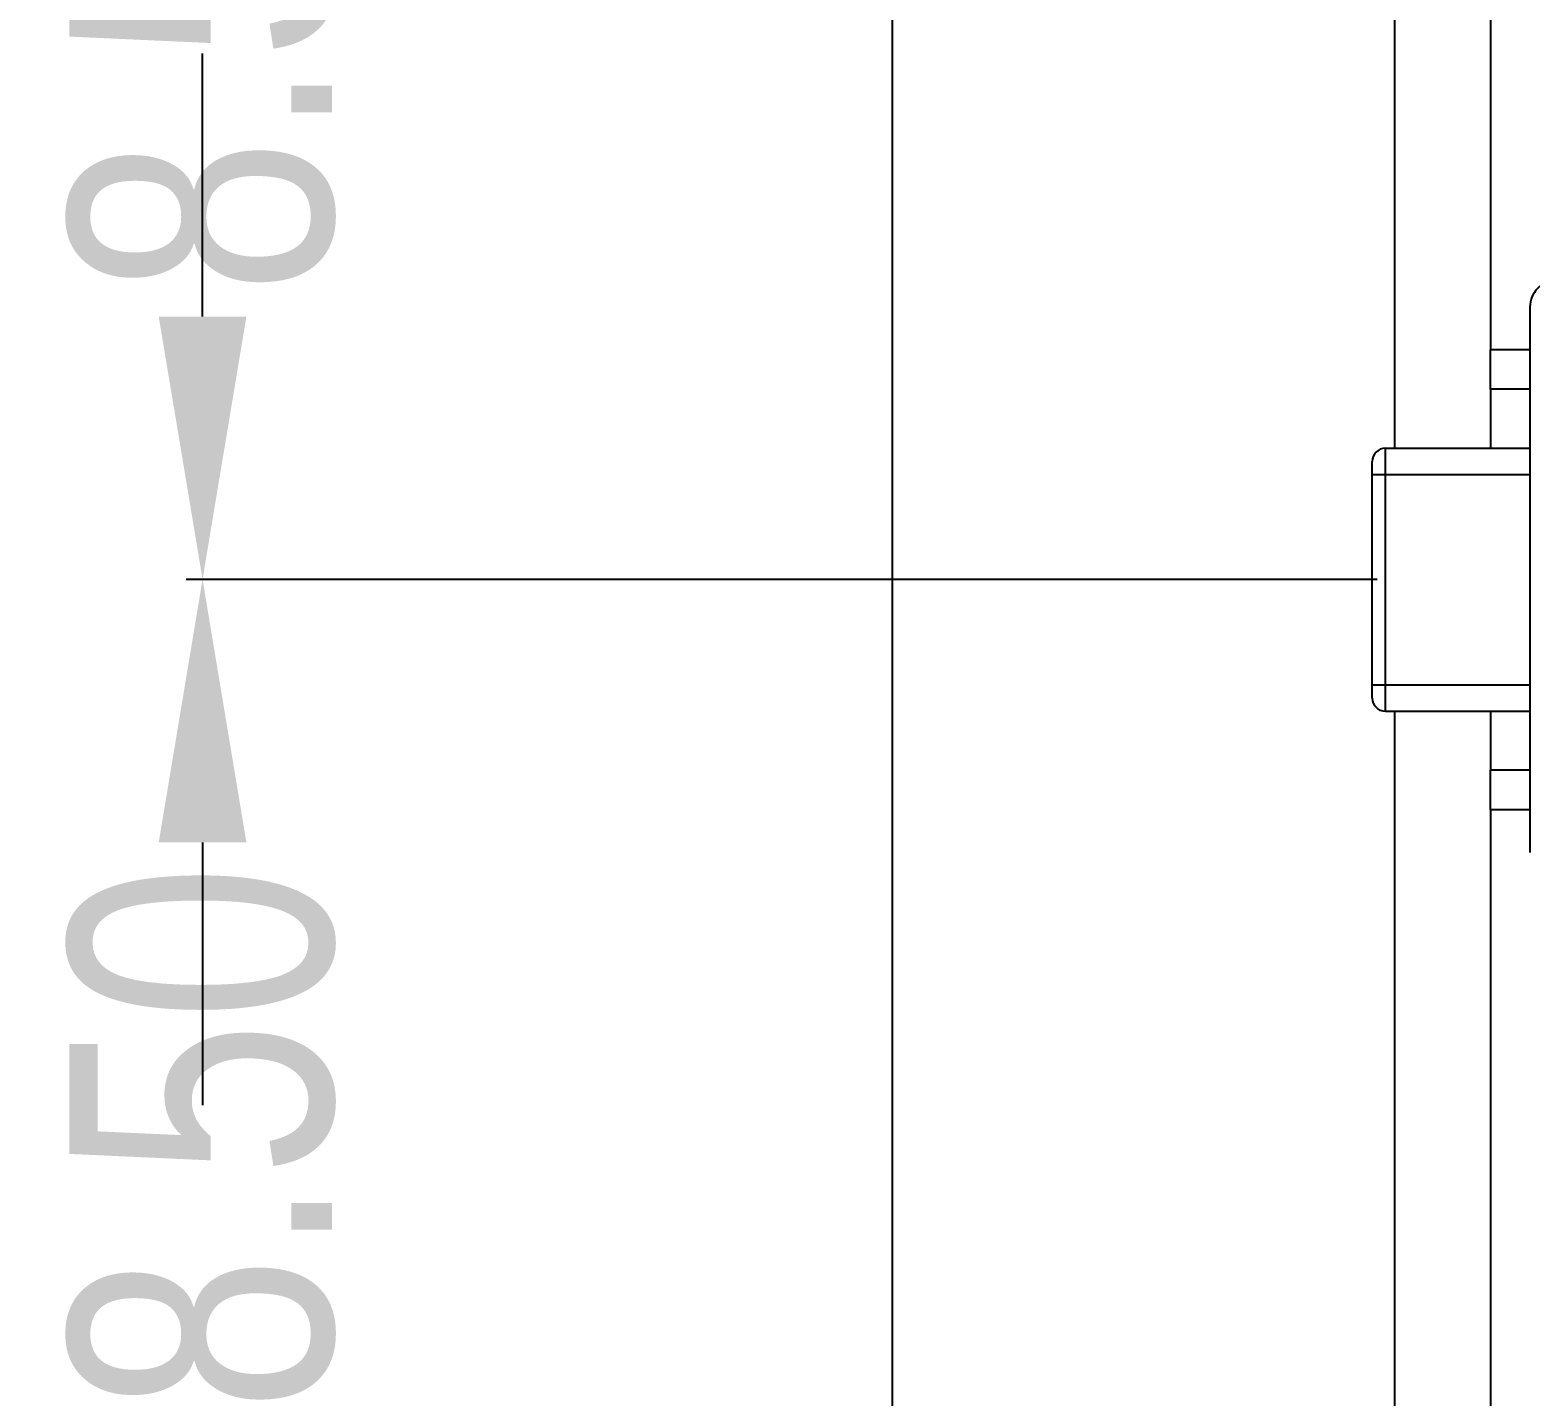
# Model space of a CAD drawing. Header units: inches. Extents: x 246 to 500, y -220 to -17.
# Drawn here: x 420.63 to 432.04, y -150.57 to -140.18 of the extents above; entities that cross this region are included whole.
import ezdxf

# ---------------------------------------------------------------- set-up
doc = ezdxf.new("R2010")
doc.units = ezdxf.units.IN
doc.header["$LTSCALE"] = 1.21
doc.header["$MEASUREMENT"] = 0
doc.header["$PDMODE"] = 3
doc.header["$PDSIZE"] = 0.3125
doc.layers.get('0').update_dxf_attribs({"linetype": 'CONTINUOUS'})
doc.layers.get('Defpoints').update_dxf_attribs({"linetype": 'CONTINUOUS'})
doc.layers.add('DIM', color=3, linetype='CONTINUOUS')
doc.styles.get("Standard").update_dxf_attribs({"font": 'txt', "width": 0.8})
doc.dimstyles.get("Standard").update_dxf_attribs({"dimtxt": 0.15625, "dimasz": 0.1875, "dimexe": 0.125, "dimexo": 0.0625, "dimgap": 0.09, "dimtad": 0, "dimtih": 1, "dimtoh": 1, "dimzin": 4, "dimdsep": 46, "dimtxsty": 'Standard', "dimblk": '_FILLED', "dimblk1": '_FILLED', "dimblk2": '_FILLED', "dimcen": 0.09, "dimazin": 1, "dimtp": 0.01, "dimtm": 0.01, "dimtfac": 1, "dimtofl": 0, "dimtmove": 0, "dimatfit": 3, "dimldrblk": '_FILLED', "dimfxl": 1, "dimtolj": 1, "dimtzin": 4, "dimarcsym": 0})

# ---------------------------------------------------------------- blocks, each defined once
blk = doc.blocks.new('_FILLED')
at = {"color": 0, "linetype": 'ByBlock'}
blk.add_solid([(0, 0), (-1, 0.1667), (-1, -0.1667)], dxfattribs=at)
blk = doc.blocks.new('*D58')
at = {"layer": 'Defpoints', "color": 0}
for p in [(421.943, -144.357), (430.94, -144.357), (430.94, -152.857)]:
    blk.add_point(p, dxfattribs=at)
at = {"layer": 'DIM', "color": 0, "lineweight": -2}
for p, q in [((421.943, -142.357), (421.943, -140.357)), ((430.877, -144.357), (421.818, -144.357)), ((430.877, -152.857), (421.818, -152.857)), ((421.943, -154.857), (421.943, -156.857))]:
    blk.add_line(p, q, dxfattribs=at)
at = {"layer": 'DIM', "color": 0, "lineweight": -2, "xscale": 2, "yscale": 2, "zscale": 2}
for p, rotation in [((421.943, -144.357), 270), ((421.943, -152.857), 90)]:
    blk.add_blockref('_FILLED', p, dxfattribs=dict(at, rotation=rotation))
at = {"layer": 'DIM', "color": 0, "insert": (421.943, -148.607), "char_height": 2, "attachment_point": 5, "rotation": 90}
blk.add_mtext('\\A1;8.50', dxfattribs=at)
blk = doc.blocks.new('*D59')
at = {"layer": 'Defpoints', "color": 0}
for p in [(421.943, -135.857), (430.84, -135.857), (430.94, -144.357)]:
    blk.add_point(p, dxfattribs=at)
at = {"layer": 'DIM', "color": 0, "lineweight": -2}
for p, q in [((421.943, -133.857), (421.943, -131.857)), ((430.777, -135.857), (421.818, -135.857)), ((430.877, -144.357), (421.818, -144.357)), ((421.943, -146.357), (421.943, -148.357))]:
    blk.add_line(p, q, dxfattribs=at)
at = {"layer": 'DIM', "color": 0, "lineweight": -2, "xscale": 2, "yscale": 2, "zscale": 2}
for p, rotation in [((421.943, -135.857), 270), ((421.943, -144.357), 90)]:
    blk.add_blockref('_FILLED', p, dxfattribs=dict(at, rotation=rotation))
at = {"layer": 'DIM', "color": 0, "insert": (421.943, -140.107), "char_height": 2, "attachment_point": 5, "rotation": 90}
blk.add_mtext('\\A1;8.50', dxfattribs=at)

msp = doc.modelspace()

# ---------------------------------------------------------------- linework, layer by layer
at = {"color": 7, "linetype": 'Continuous'}
for p, q in [((427.19, -168.079), (427.19, -87.639)), ((431.01, -136.859), (431.01, -143.359)), ((431.74, -137.609), (431.74, -142.609)), ((432.04, -142.284), (432.04, -146.434)), ((431.74, -142.909), (431.74, -142.609)), ((432.04, -142.609), (431.74, -142.609)), ((431.74, -142.909), (431.74, -143.359)), ((432.04, -142.909), (431.74, -142.909)), ((430.94, -145.359), (430.94, -143.359)), ((430.94, -143.359), (432.04, -143.359)), ((430.84, -145.259), (430.84, -143.459)), ((430.84, -143.559), (432.04, -143.559)), ((430.84, -145.159), (432.04, -145.159)), ((430.94, -145.359), (432.04, -145.359)), ((431.01, -145.359), (431.01, -151.859)), ((431.74, -145.359), (431.74, -145.809)), ((431.74, -146.109), (431.74, -145.809)), ((432.04, -145.809), (431.74, -145.809)), ((431.74, -146.109), (431.74, -151.109)), ((432.04, -146.109), (431.74, -146.109))]:
    msp.add_line(p, q, dxfattribs=at)
for centre, radius, start, end in [((432.24, -142.284), 0.2, 90.0001, 180.0001), ((430.94, -143.459), 0.1, 90.0001, 180.0001), ((430.94, -145.259), 0.1, 180.0001, 270.0001)]:
    msp.add_arc(centre, radius, start, end, dxfattribs=at)

# ---------------------------------------------------------------- dimensions: what is measured, and where the dimension line sits
at = {"layer": 'DIM'}
for base, p1, p2, picture, middle in [((421.943, -135.857), (430.94, -144.357), (430.84, -135.857), '*D59', (421.943, -140.107)), ((421.943, -144.357), (430.94, -152.857), (430.94, -144.357), '*D58', (421.943, -148.607))]:
    dim = msp.add_linear_dim(base=base, p1=p1, p2=p2, angle=90, dimstyle='Standard', override={"dimtxt": 2, "dimasz": 2, "dimtih": 0, "dimtoh": 0, "dimzin": 0, "dimcen": 0.198, "dimadec": 0, "dimazin": 0, "dimtp": 0, "dimtm": 0, "dimtdec": 4, "dimtzin": 0}, dxfattribs=at)
    dim.commit()
    dim.dimension.update_dxf_attribs({"geometry": picture, "text_midpoint": middle})

doc.saveas('drawing.dxf')
